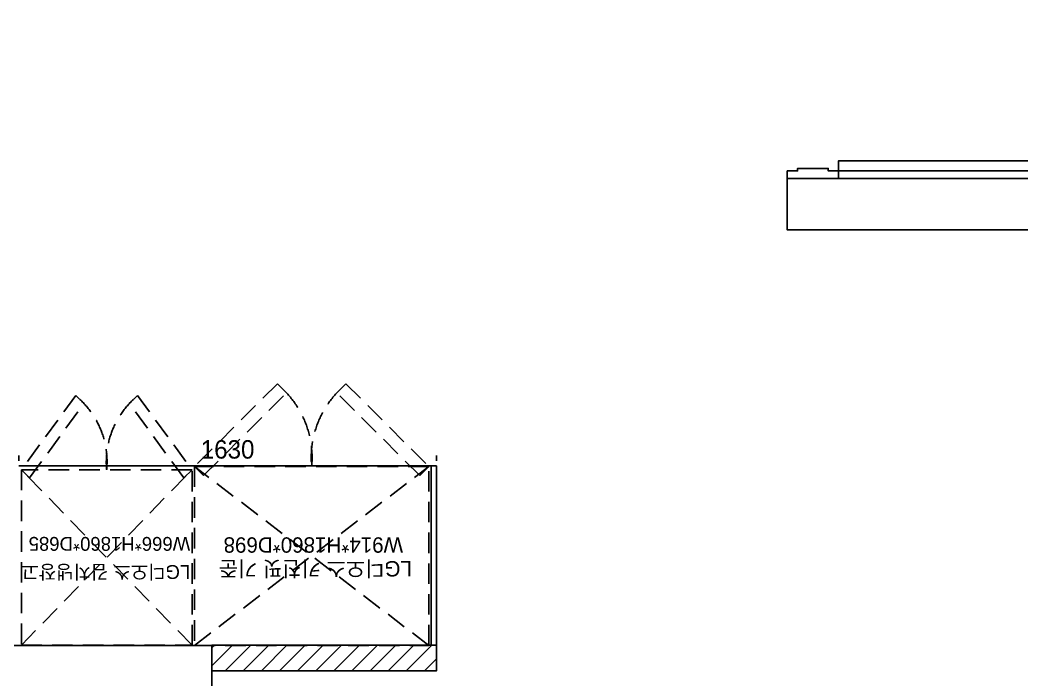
# Model space of a CAD drawing. Header units: millimetres. Extents: x -7413 to 64677, y 6112 to 38711.
# Drawn here: x 15364 to 19273, y 13937 to 16511 of the extents above; entities that cross this region are included whole.
import ezdxf

# ---------------------------------------------------------------- set-up
doc = ezdxf.new("R2010")
doc.units = ezdxf.units.MM
doc.header["$LTSCALE"] = 100
doc.linetypes.add('DH-HID2', pattern=[1.2, 0.8, -0.4])
doc.layers.get('Defpoints').update_dxf_attribs({"color": 139})
for name, color, linetype in [('0-ELC TEXT', 7, 'Continuous'), ('CO-DO-FR', 7, 'Continuous'), ('CO-DOOR', 8, 'Continuous'), ('FU-FURM', 251, 'DH-HID2'), ('가구', 6, 'Continuous'), ('내부벽체선', 3, 'Continuous'), ('외곽선', 2, 'Continuous'), ('치수선', 1, 'Continuous'), ('해치', 8, 'Continuous')]:
    doc.layers.add(name, color=color, linetype=linetype)
doc.styles.add('YOURNAME', font='Dotum.ttf')
doc.styles.add('차영규', font='')
doc.styles.get('차영규').set_extended_font_data('ChosunilboNM')
doc.dimstyles.new('40', dxfattribs={"dimscale": 40, "dimtxt": 1.8, "dimasz": 0.9, "dimexe": 0.5, "dimexo": 1, "dimgap": 0.7, "dimtad": 1, "dimdec": 0, "dimzin": 0, "dimdsep": 46, "dimtxsty": 'YOURNAME', "dimblk": 'NONE', "dimcen": 0, "dimclrd": 1, "dimclre": 1, "dimclrt": 7, "dimadec": 0, "dimazin": 0, "dimtfac": 1, "dimtdec": 0, "dimtix": 1, "dimtmove": 2, "dimatfit": 3, "dimldrblk": 'NONE', "dimfxl": 1, "dimtolj": 1, "dimtzin": 0, "dimarcsym": 0})

# ---------------------------------------------------------------- blocks, each defined once
blk = doc.blocks.new('평면도')
at = {"layer": 'CO-DO-FR'}
blk.add_lwpolyline([(17860.1, 14778.9), (17860.1, 14978.9), (17890.1, 14978.9), (17890.1, 14938.9), (17900.1, 14938.9), (17900.1, 14818.9), (17890.1, 14818.9), (17890.1, 14778.9), (17860.1, 14778.9)], close=True, dxfattribs=at)
at = {"layer": 'CO-DOOR'}
blk.add_lwpolyline([(17930.1, 13788.9), (17930.1, 14778.9), (17890.1, 14778.9), (17890.1, 13788.9)], close=True, dxfattribs=at)
blk.add_arc((17920.1, 14746.6), 957.7, 269.4017, 4.3305, dxfattribs=at)
at = {"layer": '외곽선'}
for points in [[(16392.1, 22265.9), (15839.1, 22265.9), (15839.1, 17423.9), (15763.1, 17423.9), (15763.1, 17223.9), (16039.1, 17223.9), (16039.1, 20877.9), (16739.1, 20877.9), (16739.1, 21077.9), (16039.1, 21077.9), (16039.1, 22065.9), (16392.1, 22065.9), (16392.1, 22265.9)], [(17860.1, 14978.9), (17860.1, 11402.9), (18160.1, 11402.9), (18160.1, 11202.9), (17240.1, 11202.9), (17240.1, 11402.9), (17660.1, 11402.9), (17660.1, 14978.9), (17860.1, 14978.9)]]:
    blk.add_lwpolyline(points, dxfattribs=at)
blk = doc.blocks.new('냉장고')
at = {"layer": 'FU-FURM'}
for p, q in [((17988.9, 17880.9), (17074.9, 17182.9)), ((17074.9, 17880.9), (17988.9, 17182.9))]:
    blk.add_line(p, q, dxfattribs=at)
blk.add_lwpolyline([(17074.9, 17182.9), (17988.9, 17182.9), (17988.9, 17880.9), (17074.9, 17880.9)], close=True, dxfattribs=at)
for points in [[(17398.3, 16860.4), (17074.9, 17182.9), (17110.3, 17218.2), (17433.7, 16895.8), (17398.3, 16860.4)], [(17665.5, 16860.4), (17988.9, 17182.9), (17953.6, 17218.2), (17630.1, 16895.8), (17665.5, 16860.4)]]:
    blk.add_lwpolyline(points, dxfattribs=at)
for centre, start, end in [((17163.1, 17148.7), 313.0658, 5.297), ((17900.7, 17148.7), 174.703, 226.9342)]:
    blk.add_arc(centre, 370.4, start, end, dxfattribs=at)
at = {"layer": '0-ELC TEXT', "style": '차영규'}
for s, p in [('LG디오스 키친핏 기준', (17140.8, 17552.1)), ('W914*H1860*D698', (17175.3, 17459.4))]:
    blk.add_text(s, height=60, dxfattribs=at).set_placement(p)
blk = doc.blocks.new('김치냉장고')
at = {"layer": 'FU-FURM'}
for p, q in [((17048.5, 14366), (17733.5, 13700)), ((17048.5, 13700), (17733.5, 14366))]:
    blk.add_line(p, q, dxfattribs=at)
blk.add_lwpolyline([(17733.5, 13700), (17733.5, 14366), (17048.5, 14366), (17048.5, 13700)], close=True, dxfattribs=at)
for points in [[(18023.7, 14153.2), (17733.5, 14366), (17701.6, 14334.2), (17991.8, 14121.4), (18023.7, 14153.2)], [(18023.7, 13912.8), (17733.5, 13700), (17701.6, 13731.9), (17991.8, 13944.7), (18023.7, 13912.8)]]:
    blk.add_lwpolyline(points, dxfattribs=at)
for centre, start, end in [((17764.2, 14364.9), 264.703, 316.9342), ((17764.2, 13701.1), 43.0658, 95.297)]:
    blk.add_arc(centre, 333.3, start, end, dxfattribs=at)
at = {"layer": '0-ELC TEXT', "style": '차영규'}
for s, p in [('LG디오스 김치냉장고', (17361.5, 13707.1)), ('W666*H1860*D685', (17471.3, 13707.1))]:
    blk.add_text(s, height=54, rotation=90, dxfattribs=at).set_placement(p)
blk = doc.blocks.new('*D83')
at = {"layer": 'Defpoints', "color": 0, "transparency": 16777216}
for p in [(15358.6, 14771.9), (16988.6, 14771.9), (16988.6, 14771.9)]:
    blk.add_point(p, dxfattribs=at)
at = {"layer": '치수선', "color": 1, "lineweight": -2, "transparency": 16777216}
for p, q in [((15358.6, 14811.9), (15358.6, 14791.9)), ((16988.6, 14811.9), (16988.6, 14791.9)), ((15358.6, 14771.9), (16988.6, 14771.9))]:
    blk.add_line(p, q, dxfattribs=at)
at = {"layer": '치수선', "color": 7, "transparency": 16777216, "insert": (16173.6, 14835.9), "char_height": 72, "attachment_point": 5, "style": 'YOURNAME'}
blk.add_mtext('\\A1;1630', dxfattribs=at)
blk = doc.blocks.new('_None')

msp = doc.modelspace()

# ---------------------------------------------------------------- hatches: boundary and pattern name
at = {"layer": '해치'}
h = msp.add_hatch(dxfattribs=at)
h.set_pattern_fill('_USER', color=256, scale=50, angle=45, pattern_type=0)
h.set_pattern_definition([(45, (0, 0), (-35.35534, 35.35534), [])])
h.paths.add_polyline_path([(16112.6, 14071.9), (16988.6, 14071.9), (16988.6, 13971.9), (16112.6, 13971.9)])

# ---------------------------------------------------------------- linework, layer by layer
at = {"layer": '가구'}
msp.add_lwpolyline([(16968.6, 14071.9), (16988.6, 14071.9), (16988.6, 14771.9), (16968.6, 14771.9)], close=True, dxfattribs=at)
at = {"layer": '내부벽체선'}
msp.add_lwpolyline([(16112.6, 14071.9), (16988.6, 14071.9), (16988.6, 13971.9), (16112.6, 13971.9), (16112.6, 14071.9)], dxfattribs=at)

# ---------------------------------------------------------------- block references
at = {"layer": '가구'}
for name, p, rotation in [('냉장고', (34033.5, 31952.7), 180), ('김치냉장고', (29734.7, -2976.6), 90)]:
    msp.add_blockref(name, p, dxfattribs=dict(at, rotation=rotation))
at = {"layer": '치수선', "rotation": 90}
msp.add_blockref('평면도', (33336.5, -1967.3), dxfattribs=at)

# ---------------------------------------------------------------- dimensions: what is measured, and where the dimension line sits
at = {"layer": '치수선'}
dim = msp.add_linear_dim(base=(16988.6, 14771.9), p1=(15358.6, 14771.9), p2=(16988.6, 14771.9), dimstyle='40', dxfattribs=at)
dim.commit()
dim.dimension.update_dxf_attribs({"geometry": '*D83', "text_midpoint": (16173.6, 14835.9)})

doc.saveas('drawing.dxf')
